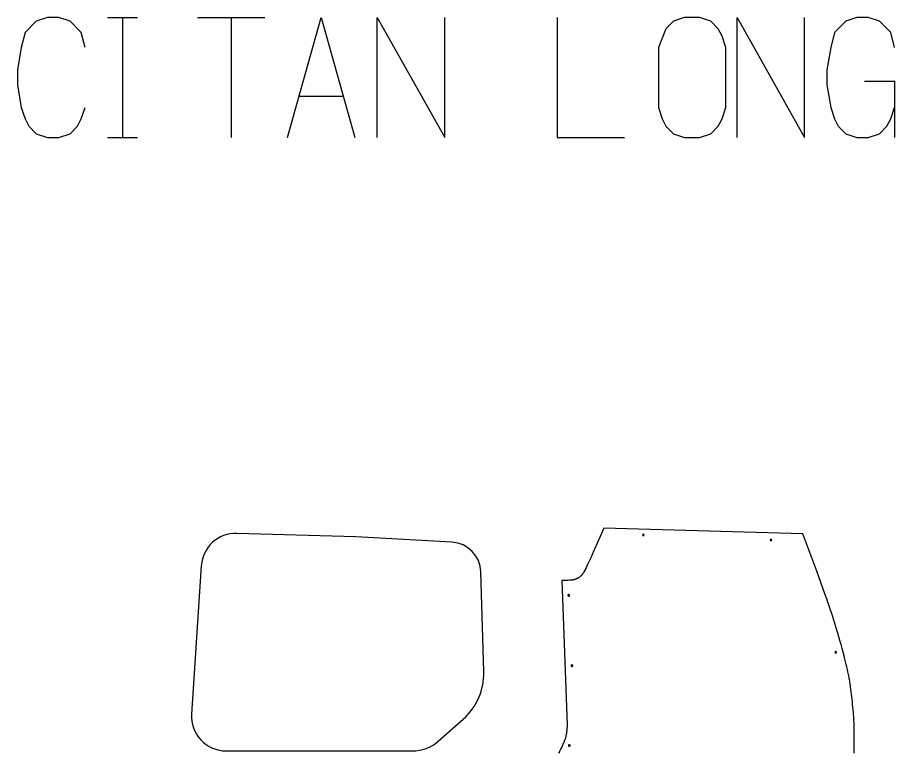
# Model space of a CAD drawing. Extents: x -780 to 1866, y -7095 to -85.
# Drawn here: x -223 to 1866, y -1837 to -85 of the extents above; entities that cross this region are included whole.
import ezdxf

# ---------------------------------------------------------------- set-up
doc = ezdxf.new("R2010")
doc.units = 0
doc.layers.add('DEFAULT_LAYER', color=1, linetype='CONTINUOUS')

msp = doc.modelspace()

# ---------------------------------------------------------------- linework, layer by layer
at = {"layer": 'DEFAULT_LAYER'}
for points in [[(-62.5, -156.5), (-71.5, -120.8), (-98.2, -94), (-125, -85.1), (-151.8, -85.1), (-178.6, -94), (-205.4, -120.8), (-214.3, -156.5), (-223.3, -210.1), (-223.3, -245.8), (-214.3, -299.4), (-205.4, -326.2), (-196.5, -344.1), (-178.6, -361.9), (-151.8, -370.8), (-125, -370.8), (-98.2, -361.9), (-80.4, -344.1), (-71.5, -326.2), (-62.5, -299.4)], [(-9, -85.1), (62.5, -85.1)], [(26.8, -85.1), (26.8, -370.8)], [(205.4, -85.1), (366.1, -85.1)], [(285.7, -85.1), (285.7, -370.8)], [(419.7, -370.8), (500, -85.1), (580.4, -370.8)], [(634, -370.8), (634, -85.1), (794.7, -370.8), (794.7, -85.1)], [(1062.6, -85.1), (1062.6, -370.8), (1223.3, -370.8)], [(1491.2, -370.8), (1491.2, -85.1), (1652, -370.8), (1652, -85.1)], [(1866.3, -156.5), (1857.4, -120.8), (1830.6, -94), (1803.8, -85.1), (1777, -85.1), (1750.2, -94), (1723.4, -120.8), (1714.5, -156.5), (1705.5, -210.1), (1705.5, -245.8), (1714.5, -299.4), (1723.4, -326.2), (1732.3, -344.1), (1750.2, -361.9), (1777, -370.8), (1803.8, -370.8), (1830.6, -361.9), (1848.4, -344.1), (1857.4, -326.2), (1866.3, -299.4)], [(1794.8, -236.9), (1866.3, -236.9), (1866.3, -370.8)], [(446.5, -272.6), (553.6, -272.6)], [(-9, -370.8), (62.5, -370.8)], [(1770.5, -1838.6), (1770.3, -1833), (1770.2, -1828.1), (1770.1, -1823.6), (1770.1, -1819.1), (1770.1, -1814.7), (1770.1, -1810.2), (1770.1, -1801.2), (1770.2, -1792.2), (1770.2, -1787.8), (1770.2, -1783.3), (1770.1, -1778.8), (1770.1, -1774.3), (1770, -1769.8), (1769.9, -1765.4), (1769.7, -1760.9), (1769.4, -1756.4), (1769.1, -1751.7), (1768.8, -1746.5), (1768.3, -1740.9), (1767.8, -1735), (1767.2, -1728.9), (1766.6, -1722.6), (1766, -1716.3), (1765.3, -1710), (1764.6, -1703.7), (1763.9, -1697.6), (1763.2, -1691.8), (1762.6, -1686.3), (1761.9, -1681.2), (1761.3, -1676.6), (1760.8, -1672.6), (1760.2, -1669.2), (1759.7, -1666.1), (1759.2, -1663.1), (1758.6, -1660.1), (1758.1, -1657), (1757.5, -1654), (1756.8, -1651), (1756.2, -1647.9), (1755.5, -1644.9), (1754.2, -1638.9), (1752.8, -1632.9), (1751.3, -1626.9), (1749.9, -1620.9), (1749.1, -1617.7), (1748.2, -1614.2), (1746.2, -1606.4), (1743.9, -1597.9), (1741.5, -1588.7), (1738.9, -1579.4), (1736.3, -1570.1), (1733.8, -1561.1), (1731.4, -1552.8), (1729, -1544.9), (1726.6, -1537), (1724.2, -1529.2), (1721.7, -1521.3), (1719.2, -1513.4), (1716.7, -1505.6), (1714.1, -1497.8), (1711.5, -1489.9), (1710.1, -1485.8), (1708.5, -1481.1), (1706.7, -1475.9), (1704.8, -1470.4), (1700.5, -1458.4), (1695.8, -1445.3), (1686, -1418), (1681.2, -1404.5), (1676.6, -1391.8), (1648, -1315.3), (1173.7, -1301.8), (1167.9, -1314.8), (1161.5, -1329.3), (1148.4, -1359.3), (1142.4, -1372.9), (1137.3, -1384.3), (1135.2, -1389), (1133.5, -1392.7), (1132.2, -1395.5), (1131.7, -1396.5), (1131.4, -1397.1), (1130.2, -1399.3), (1129, -1401.7), (1127.7, -1404), (1126.3, -1406.3), (1125, -1408.5), (1124.3, -1409.5), (1123.7, -1410.5), (1123.1, -1411.4), (1122.6, -1412.2), (1122, -1412.9), (1121.5, -1413.5), (1121, -1414.1), (1120.5, -1414.6), (1120, -1415.1), (1119.5, -1415.7), (1118.9, -1416.2), (1118.4, -1416.7), (1117.8, -1417.2), (1117.3, -1417.7), (1116.7, -1418.1), (1116.1, -1418.6), (1114.9, -1419.5), (1113.7, -1420.3), (1112.4, -1421.1), (1111.7, -1421.5), (1111.1, -1421.8), (1110.4, -1422.2), (1109.7, -1422.5), (1109, -1422.9), (1108.2, -1423.2), (1107.5, -1423.5), (1106.7, -1423.8), (1106, -1424.1), (1105.2, -1424.4), (1104.4, -1424.7), (1103.7, -1424.9), (1102.9, -1425.1), (1102.1, -1425.4), (1101.3, -1425.6), (1100.5, -1425.7), (1099.6, -1425.9), (1098.6, -1426), (1097.3, -1426.2), (1095.8, -1426.3), (1094.2, -1426.4), (1092.5, -1426.5), (1088.9, -1426.6), (1081, -1426.9), (1077.1, -1427), (1073.5, -1427.2), (1086.7, -1770.9), (1086.5, -1773), (1086.3, -1775), (1086, -1779.1), (1085.9, -1781.2), (1085.7, -1783.2), (1085.4, -1785.2), (1085.1, -1787.3), (1084.8, -1789.4), (1084.5, -1791.6), (1084.1, -1793.9), (1083.6, -1796.3), (1083.1, -1798.7), (1082.9, -1799.9), (1082.6, -1801.1), (1082.3, -1802.3), (1082, -1803.4), (1081.6, -1804.6), (1081.3, -1805.7), (1080.8, -1807), (1080.3, -1808.4), (1079.6, -1810), (1078.9, -1811.8), (1078.1, -1813.6), (1077.2, -1815.6), (1076.3, -1817.6), (1075.4, -1819.7), (1073.5, -1823.8), (1071.6, -1827.6), (1070.7, -1829.4), (1069.9, -1831.1), (1069.1, -1832.5), (1068.4, -1833.8), (1067.8, -1834.9), (1067.1, -1836.1), (1065.8, -1838.4)]]:
    msp.add_lwpolyline(points, dxfattribs=at)
msp.add_lwpolyline([(1464.4, -156.5), (1455.5, -129.7), (1446.6, -111.9), (1428.7, -94), (1401.9, -85.1), (1366.2, -85.1), (1339.4, -94), (1321.6, -111.9), (1303.7, -156.5), (1303.7, -299.4), (1312.6, -326.2), (1321.6, -344.1), (1339.4, -361.9), (1366.2, -370.8), (1401.9, -370.8), (1428.7, -361.9), (1446.6, -344.1), (1455.5, -326.2), (1464.4, -299.4)], close=True, dxfattribs=at)
for points in [[(779, -1809.9), (838.8, -1757.1, 0.222784), (887.7, -1644.1), (880.7, -1406.2, 0.389968), (811.7, -1335.5), (582.8, -1323.1), (299.4, -1314.5, 0.404036), (214.6, -1391.6), (191.5, -1745.2, 0.207394), (213.6, -1807, 0.207394), (273.8, -1833.1), (717.7, -1833.1, 0.182864)], [(1265.9, -1318.5, 0.413062), (1267.9, -1320.5, 0.413062), (1269.9, -1318.5, 0.41336), (1267.9, -1316.5, 0.41336), (1265.9, -1318.5)], [(1570.1, -1330.5, 0.413062), (1572.1, -1332.5, 0.413062), (1574.1, -1330.5, 0.41336), (1572.1, -1328.5, 0.41336), (1570.1, -1330.5)], [(1090.2, -1460.1, 0.414214), (1088.2, -1462.1, 0.414214), (1090.2, -1464.1, 0.414214), (1092.2, -1462.1, 0.414214)], [(1724.5, -1598, 0.413062), (1726.5, -1600, 0.413062), (1728.5, -1598, 0.41336), (1726.6, -1596, 0.41336), (1724.5, -1598)], [(1097.7, -1628, 0.414214), (1095.7, -1630.1, 0.414214), (1097.7, -1632, 0.414214), (1099.7, -1630, 0.414214)], [(1091.3, -1818.1, 0.414214), (1089.4, -1820.1, 0.414214), (1091.4, -1822.1, 0.414214), (1093.4, -1820.1, 0.414214)]]:
    msp.add_lwpolyline(points, format="xyb", close=True, dxfattribs=at)

doc.saveas('drawing.dxf')
